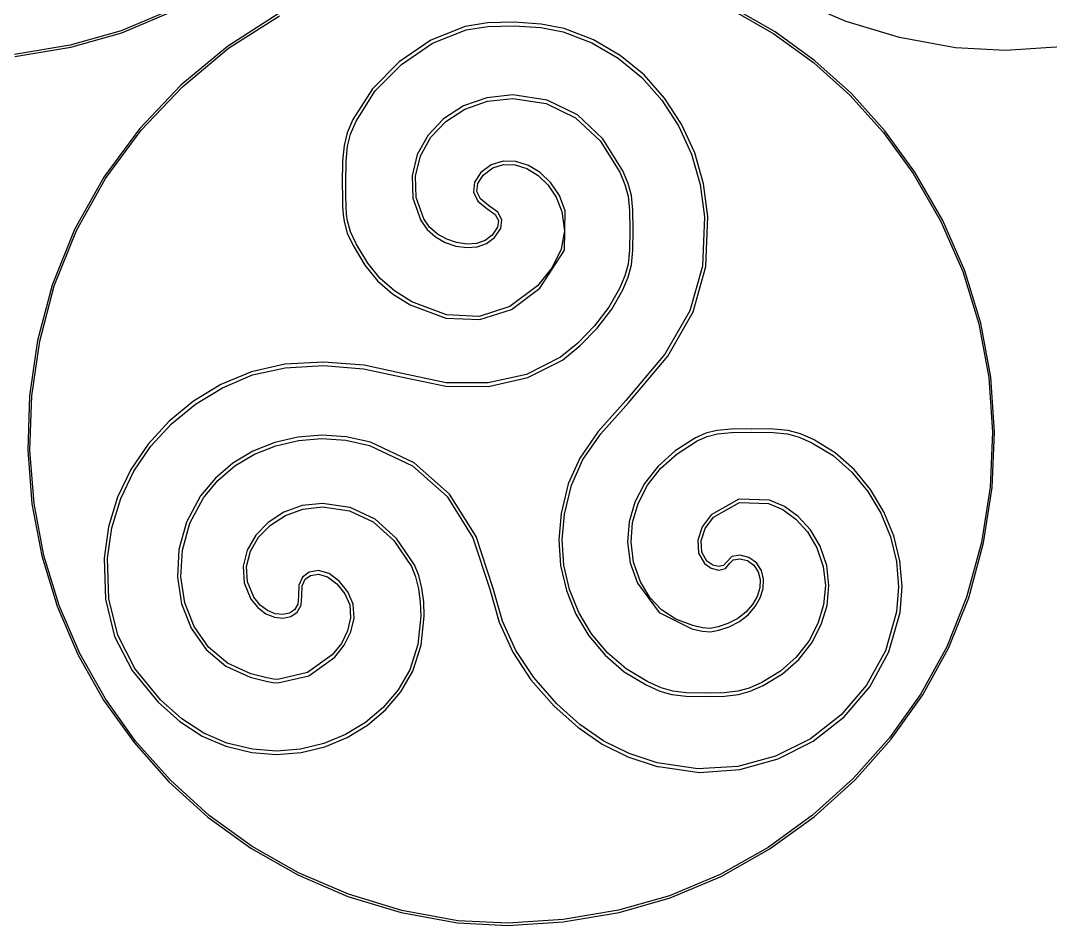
# Model space of a CAD drawing. Extents: x 23 to 528, y 384 to 592.
# Drawn here: x 295.4 to 404.4, y 389.3 to 485 of the extents above; entities that cross this region are included whole.
import ezdxf

# ---------------------------------------------------------------- set-up
doc = ezdxf.new("R2010")
doc.units = 0
doc.layers.get('0').update_dxf_attribs({"linetype": 'CONTINUOUS'})

msp = doc.modelspace()

# ---------------------------------------------------------------- linework, layer by layer
at = {"color": 0}
for p, q in [((382.767, 484.879), (377.465, 487.154)), ((311.426, 486.156), (306.065, 483.891)), ((306.142, 483.676), (311.526, 485.951)), ((370.586, 486.177), (375.13, 483.581)), ((375.25, 483.768), (370.688, 486.378)), ((322.691, 485.683), (317.302, 482.223)), ((317.438, 482.039), (322.803, 485.482)), ((388.405, 483.175), (382.767, 484.879)), ((306.065, 483.891), (300.677, 482.378)), ((342.477, 484.346), (338.844, 482.893)), ((339.021, 482.568), (342.572, 483.993)), ((344.822, 484.717), (342.477, 484.346)), ((342.572, 483.993), (344.847, 484.346)), ((347.655, 484.798), (344.822, 484.717)), ((344.847, 484.346), (347.646, 484.42)), ((347.646, 484.42), (350.467, 484.226)), ((350.509, 484.6), (347.655, 484.798)), ((350.467, 484.226), (352.817, 483.778)), ((352.922, 484.131), (350.509, 484.6)), ((352.817, 483.778), (355.879, 482.604)), ((356.034, 482.935), (352.922, 484.131)), ((300.728, 482.152), (306.142, 483.676)), ((338.844, 482.893), (335.484, 480.624)), ((358.87, 481.281), (356.034, 482.935)), ((375.13, 483.581), (379.317, 480.55)), ((379.462, 480.727), (375.25, 483.768)), ((394.356, 482.078), (388.405, 483.175)), ((300.677, 482.378), (294.793, 481.393)), ((294.822, 481.164), (300.728, 482.152)), ((317.302, 482.223), (312.38, 478.148)), ((312.538, 477.982), (317.438, 482.039)), ((335.722, 480.339), (339.021, 482.568)), ((355.879, 482.604), (358.662, 480.981)), ((399.648, 481.817), (394.356, 482.078)), ((405.504, 482.208), (399.648, 481.817)), ((335.484, 480.624), (332.645, 477.756)), ((358.662, 480.981), (361.142, 478.952)), ((361.393, 479.217), (358.87, 481.281)), ((379.317, 480.55), (383.166, 477.083)), ((383.325, 477.245), (379.462, 480.727)), ((332.934, 477.527), (335.722, 480.339)), ((361.142, 478.952), (363.28, 476.56)), ((363.569, 476.783), (361.393, 479.217)), ((312.38, 478.148), (307.997, 473.523)), ((308.172, 473.378), (312.538, 477.982)), ((332.645, 477.756), (330.586, 474.497)), ((330.918, 474.341), (332.934, 477.527)), ((386.853, 473.318), (383.325, 477.245)), ((344.74, 476.818), (342.277, 475.947)), ((342.438, 475.619), (344.819, 476.462)), ((347.501, 477.111), (344.74, 476.818)), ((344.819, 476.462), (347.497, 476.747)), ((347.497, 476.747), (351.018, 476.208)), ((351.124, 476.553), (347.501, 477.111)), ((351.018, 476.208), (354.132, 474.691)), ((354.334, 474.991), (351.124, 476.553)), ((363.28, 476.56), (365.047, 473.851)), ((365.365, 474.027), (363.569, 476.783)), ((383.166, 477.083), (386.676, 473.177)), ((342.277, 475.947), (340.185, 474.592)), ((340.42, 474.313), (342.438, 475.619)), ((330.586, 474.497), (329.992, 473.093)), ((330.334, 472.969), (330.918, 474.341)), ((340.185, 474.592), (338.536, 472.849)), ((338.831, 472.63), (340.42, 474.313)), ((354.132, 474.691), (356.757, 472.253)), ((357.036, 472.482), (354.334, 474.991)), ((366.748, 470.99), (365.365, 474.027)), ((307.997, 473.523), (304.22, 468.411)), ((304.411, 468.288), (308.172, 473.378)), ((329.992, 473.093), (329.651, 471.766)), ((330.004, 471.692), (330.334, 472.969)), ((365.047, 473.851), (366.406, 470.863)), ((386.676, 473.177), (389.862, 468.817)), ((390.052, 468.944), (386.853, 473.318)), ((338.536, 472.849), (337.396, 470.807)), ((337.735, 470.673), (338.831, 472.63)), ((356.757, 472.253), (358.814, 468.944)), ((359.145, 469.099), (357.036, 472.482)), ((329.651, 471.766), (329.496, 470.115)), ((329.858, 470.091), (330.004, 471.692)), ((337.396, 470.807), (336.841, 468.559)), ((366.406, 470.863), (367.323, 467.646)), ((367.683, 467.72), (366.748, 470.99)), ((329.496, 470.115), (329.46, 467.737)), ((329.826, 467.737), (329.858, 470.091)), ((337.202, 468.528), (337.735, 470.673)), ((345.211, 469.727), (344.102, 468.891)), ((346.475, 470.108), (345.211, 469.727)), ((345.38, 469.406), (346.53, 469.755)), ((347.814, 470.076), (346.475, 470.108)), ((346.53, 469.755), (347.755, 469.717)), ((347.755, 469.717), (348.996, 469.325)), ((349.149, 469.66), (347.814, 470.076)), ((350.407, 468.895), (349.149, 469.66)), ((336.841, 468.559), (336.937, 466.21)), ((337.294, 466.277), (337.202, 468.528)), ((344.102, 468.891), (343.447, 467.872)), ((343.79, 467.752), (344.369, 468.641)), ((344.369, 468.641), (345.38, 469.406)), ((348.996, 469.325), (350.183, 468.605)), ((350.183, 468.605), (351.244, 467.586)), ((351.525, 467.822), (350.407, 468.895)), ((358.814, 468.944), (359.371, 467.625)), ((359.713, 467.745), (359.145, 469.099)), ((389.862, 468.817), (392.804, 463.744)), ((393.009, 463.846), (390.052, 468.944)), ((304.22, 468.411), (301.119, 462.876)), ((301.324, 462.777), (304.411, 468.288)), ((329.46, 467.737), (329.466, 466.415)), ((329.832, 466.418), (329.826, 467.737)), ((343.447, 467.872), (343.344, 466.838)), ((343.703, 466.901), (343.79, 467.752)), ((351.244, 467.586), (352.107, 466.298)), ((352.432, 466.467), (351.525, 467.822)), ((359.371, 467.625), (359.696, 466.393)), ((360.049, 466.467), (359.713, 467.745)), ((367.323, 467.646), (367.771, 464.234)), ((368.138, 464.256), (367.683, 467.72)), ((329.466, 466.415), (329.492, 465.346)), ((329.858, 465.36), (329.832, 466.418)), ((343.344, 466.838), (343.796, 465.889)), ((344.081, 466.115), (343.703, 466.901)), ((353.056, 464.866), (352.432, 466.467)), ((359.696, 466.393), (359.844, 464.905)), ((360.204, 464.929), (360.049, 466.467)), ((329.492, 465.346), (329.547, 464.471)), ((329.912, 464.506), (329.858, 465.36)), ((336.937, 466.21), (337.757, 463.85)), ((338.082, 464.016), (337.294, 466.277)), ((343.796, 465.889), (344.764, 465.113)), ((344.942, 465.43), (344.081, 466.115)), ((345.91, 464.714), (344.942, 465.43)), ((352.107, 466.298), (352.705, 464.771)), ((329.547, 464.471), (329.643, 463.737)), ((330.004, 463.8), (329.912, 464.506)), ((344.764, 465.113), (345.635, 464.471)), ((345.635, 464.471), (345.995, 463.822)), ((346.356, 463.889), (345.91, 464.714)), ((352.705, 464.771), (352.961, 462.756)), ((352.965, 460.689), (353.056, 464.866)), ((359.844, 464.905), (359.879, 462.806)), ((360.246, 462.806), (360.204, 464.929)), ((367.771, 464.234), (367.577, 459.02)), ((367.933, 458.967), (368.138, 464.256)), ((329.643, 463.737), (329.993, 462.495)), ((330.335, 462.626), (330.004, 463.8)), ((337.757, 463.85), (338.43, 462.883)), ((338.704, 463.13), (338.082, 464.016)), ((339.532, 462.4), (338.704, 463.13)), ((345.892, 463.116), (345.302, 462.28)), ((345.995, 463.822), (345.892, 463.116)), ((346.231, 462.979), (346.356, 463.889)), ((392.804, 463.744), (395.122, 458.424)), ((395.333, 458.505), (393.009, 463.846)), ((301.119, 462.876), (298.766, 456.985)), ((298.982, 456.914), (301.324, 462.777)), ((329.993, 462.495), (330.612, 461.193)), ((330.936, 461.366), (330.335, 462.626)), ((338.43, 462.883), (339.317, 462.1)), ((339.317, 462.1), (340.355, 461.514)), ((340.505, 461.85), (339.532, 462.4)), ((345.302, 462.28), (344.562, 461.73)), ((344.736, 461.405), (345.569, 462.026)), ((345.569, 462.026), (346.231, 462.979)), ((352.961, 462.756), (352.624, 460.795)), ((359.879, 462.806), (359.844, 460.707)), ((360.204, 460.682), (360.246, 462.806)), ((330.612, 461.193), (331.851, 459.123)), ((332.15, 459.331), (330.936, 461.366)), ((340.355, 461.514), (341.478, 461.137)), ((341.562, 461.49), (340.505, 461.85)), ((341.478, 461.137), (342.623, 460.978)), ((342.633, 461.345), (341.562, 461.49)), ((342.623, 460.978), (343.732, 461.063)), ((343.652, 461.419), (342.633, 461.345)), ((344.562, 461.73), (343.652, 461.419)), ((343.732, 461.063), (344.736, 461.405)), ((350.375, 456.685), (352.965, 460.689)), ((352.624, 460.795), (351.677, 458.865)), ((359.844, 460.707), (359.692, 459.214)), ((360.049, 459.14), (360.204, 460.682)), ((331.851, 459.123), (333.203, 457.458)), ((333.462, 457.708), (332.15, 459.331)), ((351.677, 458.865), (350.111, 456.942)), ((359.692, 459.214), (359.368, 457.98)), ((359.71, 457.856), (360.049, 459.14)), ((367.577, 459.02), (366.24, 454.3)), ((366.568, 454.166), (367.933, 458.967)), ((334.979, 456.385), (333.462, 457.708)), ((359.368, 457.98), (358.803, 456.646)), ((359.135, 456.491), (359.71, 457.856)), ((395.122, 458.424), (396.804, 452.907)), ((397.027, 452.963), (395.333, 458.505)), ((298.766, 456.985), (297.225, 451.136)), ((297.447, 451.09), (298.982, 456.914)), ((333.203, 457.458), (334.765, 456.092)), ((350.111, 456.942), (347.195, 454.727)), ((347.365, 454.41), (350.375, 456.685)), ((358.803, 456.646), (357.667, 454.664)), ((334.765, 456.092), (336.641, 454.925)), ((336.813, 455.249), (334.979, 456.385)), ((357.971, 454.459), (359.135, 456.491)), ((336.641, 454.925), (340.402, 453.521)), ((340.475, 453.87), (336.813, 455.249)), ((347.195, 454.727), (343.96, 453.697)), ((344.009, 453.351), (347.365, 454.41)), ((357.667, 454.664), (356.154, 452.688)), ((356.433, 452.445), (357.971, 454.459)), ((340.402, 453.521), (344.009, 453.351)), ((343.96, 453.697), (340.475, 453.87)), ((366.24, 454.3), (363.594, 449.689)), ((363.89, 449.485), (366.568, 454.166)), ((356.154, 452.688), (354.397, 450.875)), ((354.647, 450.603), (356.433, 452.445)), ((396.804, 452.907), (397.852, 447.238)), ((398.074, 447.269), (397.027, 452.963)), ((297.225, 451.136), (296.373, 445.304)), ((296.598, 445.283), (297.447, 451.09)), ((354.397, 450.875), (352.535, 449.375)), ((352.743, 449.072), (354.647, 450.603)), ((352.535, 449.375), (348.959, 447.562)), ((349.083, 447.22), (352.743, 449.072)), ((363.594, 449.689), (359.473, 444.803)), ((359.738, 444.549), (363.89, 449.485)), ((319.845, 447.844), (316.628, 446.479)), ((323.382, 448.635), (319.845, 447.844)), ((319.964, 447.499), (323.426, 448.268)), ((327.487, 448.86), (323.382, 448.635)), ((323.426, 448.268), (327.478, 448.486)), ((327.478, 448.486), (331.707, 448.165)), ((331.76, 448.529), (327.487, 448.86)), ((331.707, 448.165), (335.7, 447.298)), ((335.806, 447.647), (331.76, 448.529)), ((316.793, 446.155), (319.964, 447.499)), ((335.7, 447.298), (340.428, 446.32)), ((340.465, 446.684), (335.806, 447.647)), ((348.959, 447.562), (344.894, 446.663)), ((344.934, 446.296), (349.083, 447.22)), ((397.852, 447.238), (398.251, 441.466)), ((398.477, 441.47), (398.074, 447.269)), ((316.628, 446.479), (313.713, 444.726)), ((313.924, 444.426), (316.793, 446.155)), ((340.428, 446.32), (344.934, 446.296)), ((344.894, 446.663), (340.465, 446.684)), ((296.373, 445.304), (296.182, 439.54)), ((296.408, 439.543), (296.598, 445.283)), ((313.713, 444.726), (311.131, 442.616)), ((359.473, 444.803), (356.545, 441.516)), ((356.828, 441.293), (359.738, 444.549)), ((311.381, 442.352), (313.924, 444.426)), ((311.131, 442.616), (308.912, 440.196)), ((309.199, 439.97), (311.381, 442.352)), ((356.545, 441.516), (354.588, 438.718)), ((354.902, 438.549), (356.828, 441.293)), ((367.93, 441.35), (366.847, 440.852)), ((369.09, 441.646), (367.93, 441.35)), ((368.053, 441.007), (369.15, 441.286)), ((370.614, 441.784), (369.09, 441.646)), ((369.15, 441.286), (370.632, 441.42)), ((372.805, 441.819), (370.614, 441.784)), ((370.632, 441.42), (372.805, 441.452)), ((375.077, 441.78), (372.805, 441.819)), ((372.805, 441.452), (375.049, 441.42)), ((375.049, 441.42), (376.576, 441.272)), ((376.654, 441.621), (375.077, 441.78)), ((377.934, 441.276), (376.654, 441.621)), ((379.307, 440.665), (377.934, 441.276)), ((398.251, 441.466), (398, 435.638)), ((398.226, 435.617), (398.477, 441.47)), ((308.912, 440.196), (307.086, 437.501)), ((322.308, 440.369), (320.003, 439.445)), ((324.757, 440.94), (322.308, 440.369)), ((322.421, 440.016), (324.816, 440.577)), ((327.298, 441.142), (324.757, 440.94)), ((324.816, 440.577), (327.301, 440.775)), ((329.878, 440.962), (327.298, 441.142)), ((327.301, 440.775), (329.825, 440.602)), ((329.825, 440.602), (332.339, 440.03)), ((332.446, 440.38), (329.878, 440.962)), ((337.083, 438.217), (332.446, 440.38)), ((366.847, 440.852), (364.677, 439.469)), ((364.899, 439.18), (367.016, 440.531)), ((367.016, 440.531), (368.053, 441.007)), ((376.576, 441.272), (377.807, 440.937)), ((377.807, 440.937), (379.144, 440.337)), ((379.144, 440.337), (381.381, 438.972)), ((381.6, 439.268), (379.307, 440.665)), ((296.182, 439.54), (296.627, 433.878)), ((296.85, 433.906), (296.408, 439.543)), ((307.403, 437.321), (309.199, 439.97)), ((320.003, 439.445), (317.893, 438.182)), ((318.108, 437.885), (320.168, 439.113)), ((320.168, 439.113), (322.421, 440.016)), ((332.339, 440.03), (336.888, 437.91)), ((364.677, 439.469), (362.874, 437.847)), ((363.139, 437.6), (364.899, 439.18)), ((383.628, 437.49), (381.6, 439.268)), ((317.893, 438.182), (316.03, 436.605)), ((340.818, 434.883), (337.083, 438.217)), ((354.588, 438.718), (353.356, 435.977)), ((353.702, 435.868), (354.902, 438.549)), ((381.381, 438.972), (383.364, 437.229)), ((307.086, 437.501), (305.683, 434.566)), ((306.024, 434.435), (307.403, 437.321)), ((316.29, 436.347), (318.108, 437.885)), ((336.888, 437.91), (340.546, 434.65)), ((362.874, 437.847), (361.453, 436.023)), ((361.756, 435.836), (363.139, 437.6)), ((383.364, 437.229), (385.057, 435.18)), ((385.364, 435.395), (383.628, 437.49)), ((316.03, 436.605), (314.465, 434.717)), ((314.767, 434.513), (316.29, 436.347)), ((353.356, 435.977), (352.611, 432.865)), ((352.972, 432.802), (353.702, 435.868)), ((361.453, 436.023), (360.43, 434.047)), ((360.761, 433.924), (361.756, 435.836)), ((343.611, 430.438), (340.818, 434.883)), ((385.057, 435.18), (386.436, 432.88)), ((386.768, 433.049), (385.364, 435.395)), ((398, 435.638), (397.09, 429.8)), ((397.312, 429.754), (398.226, 435.617)), ((296.627, 433.878), (297.678, 428.364)), ((297.896, 428.417), (296.85, 433.906)), ((305.683, 434.566), (304.735, 431.433)), ((305.092, 431.355), (306.024, 434.435)), ((314.465, 434.717), (312.984, 431.952)), ((313.325, 431.818), (314.767, 434.513)), ((325.217, 433.684), (323.275, 432.985)), ((327.383, 433.927), (325.217, 433.684)), ((330.311, 433.504), (327.383, 433.927)), ((340.546, 434.65), (343.283, 430.283)), ((360.43, 434.047), (359.819, 431.962)), ((360.172, 431.906), (360.761, 433.924)), ((371.411, 434.372), (368.494, 432.731)), ((368.752, 432.47), (371.5, 434.019)), ((374.668, 434.255), (371.411, 434.372)), ((371.5, 434.019), (374.565, 433.903)), ((374.565, 433.903), (376.068, 433.268)), ((376.245, 433.589), (374.668, 434.255)), ((323.275, 432.985), (321.62, 431.92)), ((321.853, 431.638), (323.438, 432.657)), ((323.438, 432.657), (325.3, 433.324)), ((325.3, 433.324), (327.382, 433.56)), ((327.382, 433.56), (330.21, 433.155)), ((330.21, 433.155), (332.736, 431.959)), ((332.931, 432.259), (330.311, 433.504)), ((352.611, 432.865), (352.36, 430.082)), ((352.726, 430.078), (352.972, 432.802)), ((368.494, 432.731), (367.538, 431.43)), ((376.068, 433.268), (377.462, 432.266)), ((377.705, 432.541), (376.245, 433.589)), ((386.436, 432.88), (387.459, 430.392)), ((387.812, 430.509), (386.768, 433.049)), ((312.984, 431.952), (312.179, 429.048)), ((312.539, 428.992), (313.325, 431.818)), ((321.62, 431.92), (320.313, 430.565)), ((320.605, 430.347), (321.853, 431.638)), ((332.736, 431.959), (334.932, 429.987)), ((335.204, 430.223), (332.931, 432.259)), ((359.819, 431.962), (359.65, 429.81)), ((360.01, 429.824), (360.172, 431.906)), ((367.866, 431.264), (368.752, 432.47)), ((377.462, 432.266), (378.689, 430.922)), ((378.986, 431.14), (377.705, 432.541)), ((304.735, 431.433), (304.272, 428.138)), ((304.637, 428.117), (305.092, 431.355)), ((320.313, 430.565), (319.411, 428.995)), ((345.424, 424.921), (343.611, 430.438)), ((367.538, 431.43), (367.079, 430.026)), ((367.439, 429.973), (367.866, 431.264)), ((378.689, 430.922), (379.684, 429.242)), ((380.016, 429.398), (378.986, 431.14)), ((387.459, 430.392), (388.101, 427.785)), ((388.465, 427.845), (387.812, 430.509)), ((319.749, 428.861), (320.605, 430.347)), ((334.932, 429.987), (336.772, 427.253)), ((337.094, 427.426), (335.204, 430.223)), ((343.283, 430.283), (345.066, 424.843)), ((352.36, 430.082), (352.553, 427.344)), ((352.915, 427.401), (352.726, 430.078)), ((359.65, 429.81), (359.929, 427.634)), ((360.281, 427.718), (360.01, 429.824)), ((367.079, 430.026), (367.143, 428.674)), ((367.492, 428.773), (367.439, 429.973)), ((380.711, 427.348), (380.016, 429.398)), ((397.09, 429.8), (395.52, 424)), ((395.736, 423.93), (397.312, 429.754)), ((297.678, 428.364), (299.311, 423.044)), ((299.521, 423.118), (297.896, 428.417)), ((312.179, 429.048), (312.015, 426.124)), ((312.379, 426.152), (312.539, 428.992)), ((319.411, 428.995), (318.983, 427.291)), ((319.343, 427.263), (319.749, 428.861)), ((367.143, 428.674), (367.774, 427.56)), ((368.032, 427.817), (367.492, 428.773)), ((370.681, 428.293), (370.113, 427.725)), ((371.542, 428.434), (370.681, 428.293)), ((372.477, 428.216), (371.542, 428.434)), ((373.288, 427.648), (372.477, 428.216)), ((379.684, 429.242), (380.354, 427.263)), ((304.272, 428.138), (304.395, 423.788)), ((304.753, 423.834), (304.637, 428.117)), ((318.983, 427.291), (319.088, 425.535)), ((319.442, 425.619), (319.343, 427.263)), ((336.772, 427.253), (337.217, 426.177)), ((337.566, 426.29), (337.094, 427.426)), ((352.553, 427.344), (353.166, 424.706)), ((353.515, 424.819), (352.915, 427.401)), ((359.929, 427.634), (360.68, 425.478)), ((361.012, 425.633), (360.281, 427.718)), ((367.774, 427.56), (368.501, 427.059)), ((368.649, 427.394), (368.032, 427.817)), ((369.288, 427.249), (368.649, 427.394)), ((369.803, 427.362), (369.288, 427.249)), ((370.113, 427.725), (369.803, 427.362)), ((369.99, 427.055), (370.455, 427.591)), ((370.455, 427.591), (370.829, 427.958)), ((370.829, 427.958), (371.524, 428.071)), ((371.524, 428.071), (372.332, 427.881)), ((372.332, 427.881), (373.02, 427.401)), ((373.02, 427.401), (373.479, 426.678)), ((373.814, 426.826), (373.288, 427.648)), ((380.354, 427.263), (380.584, 425.235)), ((380.947, 425.242), (380.711, 427.348)), ((388.101, 427.785), (388.327, 425.118)), ((388.698, 425.122), (388.465, 427.845)), ((312.015, 426.124), (312.462, 423.309)), ((312.811, 423.422), (312.379, 426.152)), ((325.24, 426.127), (324.871, 425.277)), ((325.943, 426.646), (325.24, 426.127)), ((325.529, 425.902), (326.084, 426.311)), ((326.945, 426.812), (325.943, 426.646)), ((326.084, 426.311), (326.945, 426.448)), ((328.072, 426.498), (326.945, 426.812)), ((326.945, 426.448), (327.9, 426.17)), ((327.9, 426.17), (328.9, 425.425)), ((329.157, 425.683), (328.072, 426.498)), ((337.217, 426.177), (337.53, 424.907)), ((337.892, 424.974), (337.566, 426.29)), ((368.501, 427.059), (369.284, 426.882)), ((369.284, 426.882), (369.99, 427.055)), ((373.479, 426.678), (373.68, 425.863)), ((374.04, 425.902), (373.814, 426.826)), ((319.088, 425.535), (319.789, 423.813)), ((320.103, 424.007), (319.442, 425.619)), ((324.871, 425.277), (324.827, 424.12)), ((325.192, 424.152), (325.229, 425.2)), ((325.229, 425.2), (325.529, 425.902)), ((328.9, 425.425), (329.741, 424.367)), ((330.055, 424.557), (329.157, 425.683)), ((338.075, 423.527), (337.892, 424.974)), ((360.68, 425.478), (362.994, 422.395)), ((361.985, 423.986), (361.012, 425.633)), ((373.63, 424.984), (373.352, 424.092)), ((373.68, 425.863), (373.63, 424.984)), ((373.99, 424.924), (374.04, 425.902)), ((380.584, 425.235), (380.386, 423.206)), ((380.746, 423.143), (380.947, 425.242)), ((388.327, 425.118), (388.112, 422.455)), ((388.472, 422.395), (388.698, 425.122)), ((320.771, 423.168), (320.103, 424.007)), ((324.827, 424.12), (324.751, 423.284)), ((325.097, 423.171), (325.192, 424.152)), ((329.741, 424.367), (330.246, 423.182)), ((330.603, 423.266), (330.055, 424.557)), ((337.53, 424.907), (337.71, 423.499)), ((345.066, 424.843), (346.065, 421.358)), ((346.408, 421.481), (345.424, 424.921)), ((353.166, 424.706), (354.171, 422.219)), ((354.496, 422.381), (353.515, 424.819)), ((363.227, 422.67), (361.985, 423.986)), ((373.352, 424.092), (372.858, 423.22)), ((373.158, 423.009), (373.687, 423.944)), ((373.687, 423.944), (373.99, 424.924)), ((395.52, 424), (393.418, 418.772)), ((393.626, 418.673), (395.736, 423.93)), ((299.311, 423.044), (301.497, 417.953)), ((301.698, 418.049), (299.521, 423.118)), ((304.395, 423.788), (305.365, 419.855)), ((305.701, 419.982), (304.753, 423.834)), ((312.462, 423.309), (313.486, 420.723)), ((313.801, 420.91), (312.811, 423.422)), ((319.789, 423.813), (320.515, 422.903)), ((320.515, 422.903), (321.37, 422.264)), ((321.551, 422.585), (320.771, 423.168)), ((324.751, 423.284), (324.411, 422.684)), ((324.678, 422.437), (325.097, 423.171)), ((330.246, 423.182), (330.34, 421.823)), ((330.707, 421.795), (330.603, 423.266)), ((337.71, 423.499), (337.756, 422.007)), ((338.121, 422.003), (338.075, 423.527)), ((372.858, 423.22), (372.166, 422.423)), ((372.417, 422.159), (373.158, 423.009)), ((380.386, 423.206), (379.79, 421.234)), ((380.132, 421.104), (380.746, 423.143)), ((321.37, 422.264), (322.282, 421.898)), ((322.373, 422.254), (321.551, 422.585)), ((322.282, 421.898), (323.186, 421.799)), ((323.169, 422.166), (322.373, 422.254)), ((323.867, 422.314), (323.169, 422.166)), ((323.186, 421.799), (324.01, 421.979)), ((324.411, 422.684), (323.867, 422.314)), ((324.01, 421.979), (324.678, 422.437)), ((330.34, 421.823), (330.029, 420.451)), ((330.378, 420.331), (330.707, 421.795)), ((337.756, 422.007), (337.439, 419.005)), ((337.8, 418.934), (338.121, 422.003)), ((354.171, 422.219), (355.544, 419.925)), ((355.84, 420.137), (354.496, 422.381)), ((362.994, 422.395), (366.451, 420.649)), ((364.74, 421.682), (363.227, 422.67)), ((366.547, 421.005), (364.74, 421.682)), ((371.295, 421.746), (370.265, 421.227)), ((372.166, 422.423), (371.295, 421.746)), ((371.489, 421.435), (372.417, 422.159)), ((388.112, 422.455), (386.927, 418.352)), ((387.276, 418.239), (388.472, 422.395)), ((313.486, 420.723), (315.054, 418.486)), ((315.318, 418.74), (313.801, 420.91)), ((346.065, 421.358), (347.5, 418.204)), ((347.818, 418.377), (346.408, 421.481)), ((366.451, 420.649), (367.531, 420.409)), ((367.584, 420.765), (366.547, 421.005)), ((368.395, 420.712), (367.584, 420.765)), ((369.214, 420.864), (368.395, 420.712)), ((370.265, 421.227), (369.214, 420.864)), ((369.302, 420.515), (370.395, 420.885)), ((370.395, 420.885), (371.489, 421.435)), ((379.79, 421.234), (378.816, 419.372)), ((379.123, 419.178), (380.132, 421.104)), ((305.365, 419.855), (307.214, 416.26)), ((307.516, 416.461), (305.701, 419.982)), ((330.029, 420.451), (329.365, 419.128)), ((329.675, 418.934), (330.378, 420.331)), ((355.544, 419.925), (357.258, 417.879)), ((357.519, 418.137), (355.84, 420.137)), ((367.531, 420.409), (368.413, 420.359)), ((368.413, 420.359), (369.302, 420.515)), ((315.054, 418.486), (317.135, 416.722)), ((317.329, 417.033), (315.318, 418.74)), ((329.365, 419.128), (328.398, 417.911)), ((328.662, 417.657), (329.675, 418.934)), ((337.439, 419.005), (336.597, 416.341)), ((336.929, 416.186), (337.8, 418.934)), ((378.816, 419.372), (377.486, 417.675)), ((377.754, 417.428), (379.123, 419.178)), ((393.418, 418.772), (390.684, 413.794)), ((390.874, 413.671), (393.626, 418.673)), ((301.497, 417.953), (304.21, 413.135)), ((304.399, 413.258), (301.698, 418.049)), ((328.398, 417.911), (325.777, 416.038)), ((325.93, 415.706), (328.662, 417.657)), ((347.5, 418.204), (349.421, 415.279)), ((349.71, 415.502), (347.818, 418.377)), ((357.258, 417.879), (359.297, 416.133)), ((359.509, 416.426), (357.519, 418.137)), ((377.486, 417.675), (375.821, 416.2)), ((376.036, 415.907), (377.754, 417.428)), ((386.927, 418.352), (384.933, 414.694)), ((385.269, 414.539), (387.276, 418.239)), ((307.214, 416.26), (309.98, 412.905)), ((310.239, 413.163), (307.516, 416.461)), ((317.135, 416.722), (319.697, 415.551)), ((319.801, 415.9), (317.329, 417.033)), ((336.597, 416.341), (335.359, 414.221)), ((361.788, 415.057), (359.509, 416.426)), ((319.697, 415.551), (321.393, 415.121)), ((321.469, 415.477), (319.801, 415.9)), ((322.166, 415.354), (321.469, 415.477)), ((322.626, 415.304), (322.166, 415.354)), ((325.777, 416.038), (322.626, 415.304)), ((322.628, 414.941), (325.93, 415.706)), ((335.659, 414.009), (336.929, 416.186)), ((349.421, 415.279), (351.885, 412.489)), ((352.144, 412.746), (349.71, 415.502)), ((359.297, 416.133), (361.629, 414.729)), ((375.821, 416.2), (373.842, 415.001)), ((374.004, 414.673), (376.036, 415.907)), ((321.393, 415.121), (322.107, 414.99)), ((322.107, 414.99), (322.628, 414.941)), ((335.359, 414.221), (333.779, 412.355)), ((361.629, 414.729), (363.065, 414.087)), ((363.195, 414.422), (361.788, 415.057)), ((363.065, 414.087), (364.345, 413.713)), ((364.423, 414.062), (363.195, 414.422)), ((365.852, 413.9), (364.423, 414.062)), ((371.299, 414.055), (369.877, 413.9)), ((372.502, 414.401), (371.299, 414.055)), ((371.376, 413.706), (372.632, 414.062)), ((373.842, 415.001), (372.502, 414.401)), ((372.632, 414.062), (374.004, 414.673)), ((384.933, 414.694), (382.252, 411.565)), ((382.566, 411.364), (385.269, 414.539)), ((304.21, 413.135), (307.424, 408.637)), ((307.598, 408.778), (304.399, 413.258)), ((312.5, 411.145), (310.239, 413.163)), ((334.039, 412.097), (335.659, 414.009)), ((364.345, 413.713), (365.827, 413.54)), ((365.827, 413.54), (367.873, 413.498)), ((367.873, 413.865), (365.852, 413.9)), ((369.877, 413.9), (367.873, 413.865)), ((367.873, 413.498), (369.905, 413.54)), ((369.905, 413.54), (371.376, 413.706)), ((390.684, 413.794), (387.368, 409.127)), ((387.544, 408.982), (390.874, 413.671)), ((309.98, 412.905), (312.28, 410.856)), ((333.779, 412.355), (331.907, 410.771)), ((332.124, 410.471), (334.039, 412.097)), ((351.885, 412.489), (354.379, 410.249)), ((354.605, 410.535), (352.144, 412.746)), ((312.28, 410.856), (314.639, 409.317)), ((314.809, 409.639), (312.5, 411.145)), ((331.907, 410.771), (329.794, 409.49)), ((382.252, 411.565), (379.003, 409.039)), ((379.293, 408.795), (382.566, 411.364)), ((329.962, 409.162), (332.124, 410.471)), ((354.379, 410.249), (356.941, 408.485)), ((357.124, 408.799), (354.605, 410.535)), ((307.424, 408.637), (311.112, 404.499)), ((311.269, 404.657), (307.598, 408.778)), ((314.639, 409.317), (317.144, 408.241)), ((317.258, 408.587), (314.809, 409.639)), ((329.794, 409.49), (327.491, 408.541)), ((327.605, 408.192), (329.962, 409.162)), ((359.812, 407.476), (357.124, 408.799)), ((379.003, 409.039), (375.313, 407.19)), ((375.571, 406.904), (379.293, 408.795)), ((387.368, 409.127), (383.529, 404.827)), ((383.692, 404.664), (387.544, 408.982)), ((317.144, 408.241), (319.887, 407.585)), ((319.945, 407.945), (317.258, 408.587)), ((319.887, 407.585), (322.516, 407.377)), ((322.515, 407.741), (319.945, 407.945)), ((325.048, 407.949), (322.515, 407.741)), ((322.516, 407.377), (325.107, 407.589)), ((327.491, 408.541), (325.048, 407.949)), ((325.107, 407.589), (327.605, 408.192)), ((356.941, 408.485), (359.675, 407.137)), ((359.675, 407.137), (362.687, 406.139)), ((362.783, 406.495), (359.812, 407.476)), ((367.079, 405.843), (362.783, 406.495)), ((375.313, 407.19), (371.295, 406.1)), ((371.521, 405.776), (375.571, 406.904)), ((362.687, 406.139), (362.92, 406.079)), ((362.92, 406.079), (362.92, 406.093)), ((362.92, 406.093), (367.263, 405.479)), ((371.295, 406.1), (367.079, 405.843)), ((367.263, 405.479), (371.521, 405.776)), ((311.112, 404.499), (315.244, 400.763)), ((315.383, 400.935), (311.269, 404.657)), ((383.529, 404.827), (379.222, 400.946)), ((379.37, 400.77), (383.692, 404.664)), ((315.244, 400.763), (319.797, 397.468)), ((319.917, 397.658), (315.383, 400.935)), ((379.222, 400.946), (374.512, 397.549)), ((374.636, 397.358), (379.37, 400.77)), ((319.797, 397.468), (324.741, 394.656)), ((324.841, 394.861), (319.917, 397.658)), ((374.512, 397.549), (369.447, 394.691)), ((369.549, 394.487), (374.636, 397.358)), ((324.741, 394.656), (330.053, 392.377)), ((330.13, 392.592), (324.841, 394.861)), ((369.447, 394.691), (364.088, 392.426)), ((364.162, 392.211), (369.549, 394.487)), ((330.053, 392.377), (335.703, 390.67)), ((335.755, 390.892), (330.13, 392.592)), ((364.088, 392.426), (358.701, 390.913)), ((358.75, 390.687), (364.162, 392.211)), ((335.703, 390.67), (341.665, 389.573)), ((341.693, 389.798), (335.755, 390.892)), ((358.701, 390.913), (352.817, 389.925)), ((352.845, 389.7), (358.75, 390.687)), ((341.665, 389.573), (346.974, 389.308)), ((346.968, 389.534), (341.693, 389.798)), ((352.817, 389.925), (346.968, 389.534)), ((346.974, 389.308), (352.845, 389.7))]:
    msp.add_line(p, q, dxfattribs=at)

doc.saveas('drawing.dxf')
